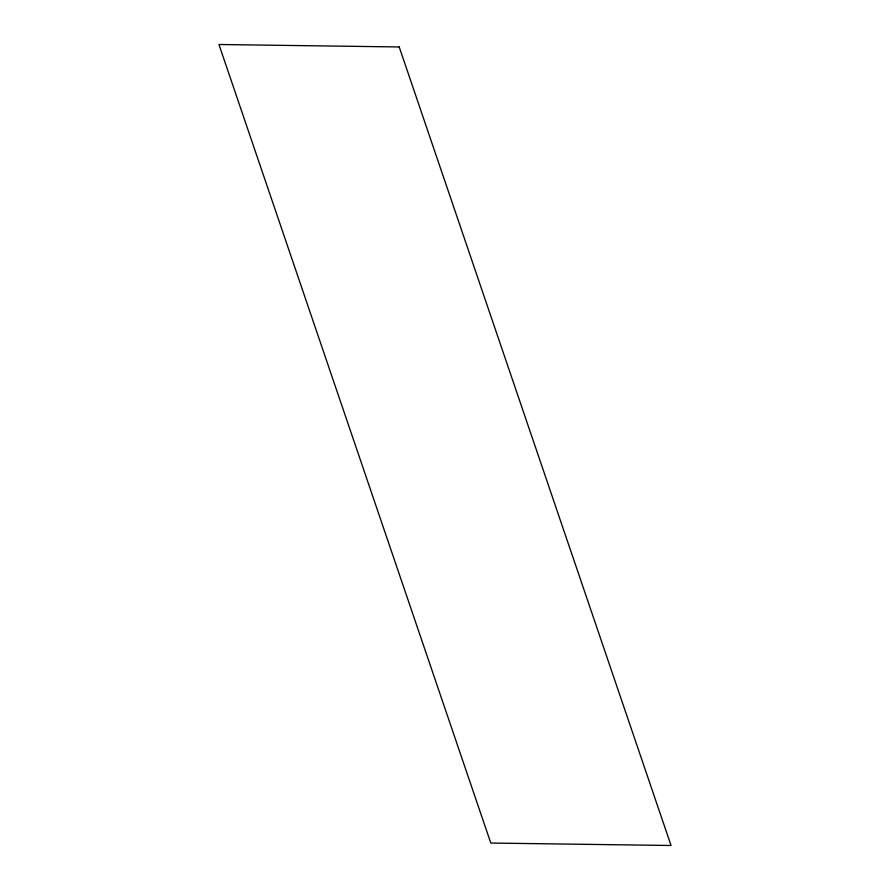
<?xml version="1.0" encoding="UTF-8"?>
<svg xmlns="http://www.w3.org/2000/svg" width="890" height="890" viewBox="0 0 890 890"><rect width="100%" height="100%" fill="white"/><g stroke="black" fill="none" stroke-linecap="round" stroke-linejoin="round"><path stroke-width="1.33" d="M399.209 46.959L218.951 44.5L490.791 843.041L671.049 845.5L399.209 46.959"/></g></svg>
